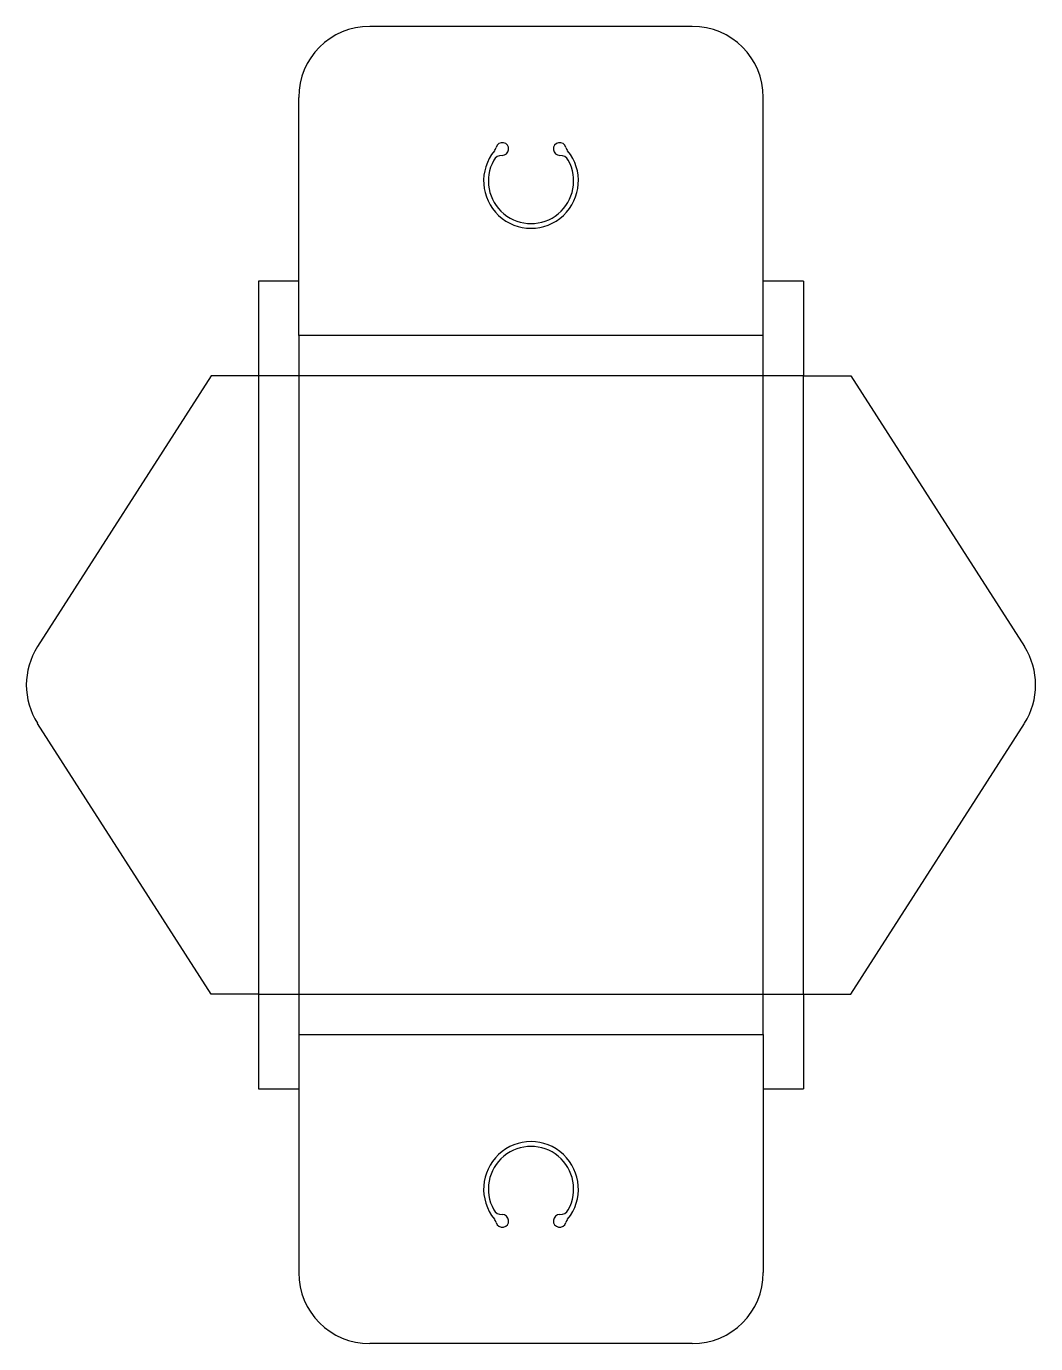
# Model space of a CAD drawing. Header units: millimetres. Extents: x 186 to 399, y -140 to 138.
import ezdxf

# ---------------------------------------------------------------- set-up
doc = ezdxf.new("R2010")
doc.units = ezdxf.units.MM
doc.header["$MEASUREMENT"] = 0

msp = doc.modelspace()

# ---------------------------------------------------------------- linework, layer by layer
at = {"color": 7}
for p, q in [((326.79, 138.29), (258.72, 138.29)), ((243.72, 73.04), (243.72, 123.29)), ((341.79, 73.04), (341.79, 123.29)), ((243.72, 84.54), (235.22, 84.54)), ((235.22, 84.54), (235.22, 64.54)), ((350.29, 84.54), (341.79, 84.54)), ((350.29, 84.54), (350.29, 64.54)), ((243.72, 73.04), (243.72, 64.54)), ((341.79, 64.54), (341.79, 73.04)), ((225.22, 64.54), (188.59, 7.38)), ((235.22, 64.54), (225.22, 64.54)), ((350.29, 64.54), (360.29, 64.54)), ((360.29, 64.54), (396.92, 7.38)), ((225.22, -65.97), (188.59, -8.81)), ((360.29, -65.97), (396.92, -8.81)), ((235.22, -65.97), (225.22, -65.97)), ((235.22, -65.97), (235.22, -85.97)), ((243.72, -65.97), (243.72, -74.47)), ((341.79, -74.47), (341.79, -65.97)), ((350.29, -65.97), (360.29, -65.97)), ((350.29, -65.97), (350.29, -85.97)), ((243.72, -74.47), (243.72, -124.72)), ((341.79, -74.47), (341.79, -124.72)), ((235.22, -85.97), (243.72, -85.97)), ((341.79, -85.97), (350.29, -85.97)), ((326.79, -139.72), (258.72, -139.72))]:
    msp.add_line(p, q, dxfattribs=at)
at = {"color": 5}
for p, q in [((341.79, 73.04), (243.72, 73.04)), ((235.22, 64.54), (235.22, -65.97)), ((243.72, 64.54), (235.22, 64.54)), ((341.79, 64.54), (243.72, 64.54)), ((243.72, 64.54), (243.72, -65.97)), ((341.79, -65.97), (341.79, 64.54)), ((350.29, 64.54), (341.79, 64.54)), ((350.29, -65.97), (350.29, 64.54)), ((235.22, -65.97), (243.72, -65.97)), ((243.72, -65.97), (341.79, -65.97)), ((341.79, -65.97), (350.29, -65.97)), ((243.72, -74.47), (341.79, -74.47))]:
    msp.add_line(p, q, dxfattribs=at)
at = {"color": 7}
for centre, radius, start, end in [((258.72, 123.29), 15, 90, 180), ((326.79, 123.29), 15, 0, 90), ((292.76, 105.67), 10, 140.652, 39.348), ((283.48, 113.28), 2, 320.652, 344.7117), ((286.7, 112.4), 1.34, 268.9308, 164.7117), ((298.82, 112.4), 1.34, 15.2883, 271.0692), ((302.04, 113.28), 2, 195.2883, 219.348), ((292.76, 105.67), 9, 151.0139, 28.9861), ((286.63, 109.06), 2, 88.9308, 151.0139), ((298.88, 109.06), 2, 28.9861, 91.0692), ((201.22, -0.71), 15, 147.349, 212.651), ((384.29, -0.71), 15, 327.349, 32.651), ((292.76, -107.09), 10, 320.652, 219.348), ((292.76, -107.09), 9, 331.0139, 208.9861), ((286.63, -110.49), 2, 208.9861, 271.0692), ((283.48, -114.7), 2, 15.2883, 39.348), ((286.7, -113.82), 1.34, 195.2883, 91.0692), ((298.82, -113.82), 1.34, 88.9308, 344.7117), ((298.88, -110.49), 2, 268.9308, 331.0139), ((302.04, -114.7), 2, 140.652, 164.7117), ((258.72, -124.72), 15, 180, 270), ((326.79, -124.72), 15, 270, 0)]:
    msp.add_arc(centre, radius, start, end, dxfattribs=at)

doc.saveas('drawing.dxf')
